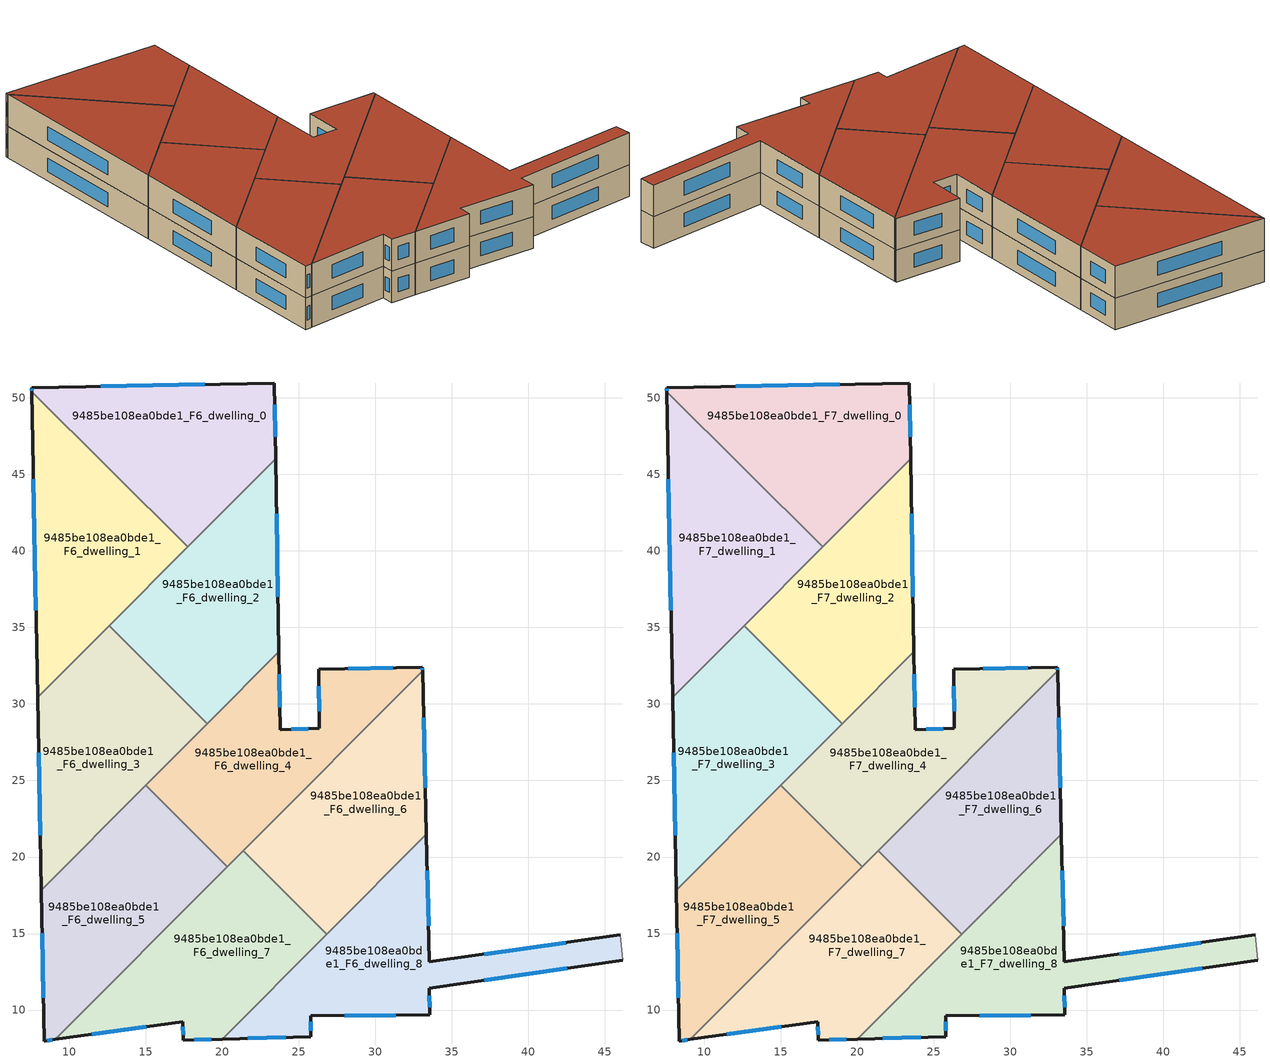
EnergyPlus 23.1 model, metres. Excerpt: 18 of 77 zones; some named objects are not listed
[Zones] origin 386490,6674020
9485be108ea0bde1_F6_dwelling_0
 floor to 9485be108ea0bde1_F5_dwelling_0 (EU_floor_Construction): 23.41,50.97 23.5,46.03 17.74,40.26 7.56,50.4 7.56,50.66 z18
 wall outside (EU_wall_Construction): 23.5,46.03 23.41,50.97 7.56,50.66 7.56,50.4 z18:21
 wall to 9485be108ea0bde1_F6_dwelling_1 (EU_wall_Construction): 7.56,50.4 17.74,40.26 z18:21
 wall to 9485be108ea0bde1_F6_dwelling_2 (EU_wall_Construction): 17.74,40.26 23.5,46.03 z18:21
 window (EU_Window_Construction): 23.47,47.44 23.44,49.56 / 7.56,50.59 7.56,50.48 / 18.88,50.88 12.09,50.75 z18.86:20.14
9485be108ea0bde1_F6_dwelling_1
 floor to 9485be108ea0bde1_F5_dwelling_1 (EU_floor_Construction): 17.74,40.26 7.95,30.42 7.56,50.4 z18
 wall outside (EU_wall_Construction): 7.56,50.4 7.95,30.42 z18:21
 wall to 9485be108ea0bde1_F6_dwelling_3 (EU_wall_Construction): 7.95,30.42 12.62,35.12 z18:21
 wall to 9485be108ea0bde1_F6_dwelling_2 (EU_wall_Construction): 12.63,35.12 17.75,40.26 z18:21
 window (EU_Window_Construction): 7.67,44.69 7.84,36.13 z18.86:20.14
9485be108ea0bde1_F6_dwelling_2
 floor to 9485be108ea0bde1_F5_dwelling_2 (EU_floor_Construction): 23.5,46.03 23.71,33.4 19.05,28.72 12.62,35.12 z18
 wall outside (EU_wall_Construction): 23.71,33.4 23.5,46.03 z18:21
 wall to 9485be108ea0bde1_F6_dwelling_3 (EU_wall_Construction): 12.62,35.12 19.05,28.72 z18:21
 wall to 9485be108ea0bde1_F6_dwelling_4 (EU_wall_Construction): 19.05,28.72 23.71,33.4 z18:21
 window (EU_Window_Construction): 23.65,37.01 23.56,42.42 z18.86:20.14
9485be108ea0bde1_F6_dwelling_3
 floor to 9485be108ea0bde1_F5_dwelling_3 (EU_floor_Construction): 19.05,28.72 8.19,17.82 7.95,30.42 12.62,35.12 z18
 wall outside (EU_wall_Construction): 7.95,30.42 8.19,17.82 z18:21
 wall to 9485be108ea0bde1_F6_dwelling_5 (EU_wall_Construction): 8.19,17.82 15.02,24.67 z18:21
 wall to 9485be108ea0bde1_F6_dwelling_4 (EU_wall_Construction): 15.02,24.67 19.05,28.72 z18:21
 window (EU_Window_Construction): 8.02,26.82 8.12,21.42 z18.86:20.14
9485be108ea0bde1_F6_dwelling_4
 floor to 9485be108ea0bde1_F5_dwelling_4 (EU_floor_Construction): 33.09,32.4 33.09,32.17 20.34,19.37 15.02,24.67 23.71,33.4 23.8,28.32 26.36,28.42 26.31,32.26 z18
 wall outside (EU_wall_Construction): 33.09,32.17 33.09,32.4 26.31,32.26 26.36,28.42 23.8,28.32 23.71,33.4 z18:21
 wall to 9485be108ea0bde1_F6_dwelling_5 (EU_wall_Construction): 15.02,24.67 20.34,19.37 z18:21
 wall to 9485be108ea0bde1_F6_dwelling_6 (EU_wall_Construction): 21.37,20.4 33.09,32.17 z18:21
 wall to 9485be108ea0bde1_F6_dwelling_7 (EU_wall_Construction): 20.34,19.37 21.37,20.4 z18:21
 window (EU_Window_Construction): 31.15,32.36 28.25,32.3 / 33.09,32.23 33.09,32.33 / 23.77,29.77 23.74,31.95 / 25.63,28.39 24.53,28.35 / 26.32,31.16 26.34,29.51 z18.86:20.14
9485be108ea0bde1_F6_dwelling_5
 floor to 9485be108ea0bde1_F5_dwelling_5 (EU_floor_Construction): 20.34,19.37 9.09,8.08 8.38,7.98 8.19,17.82 15.02,24.67 z18
 wall outside (EU_wall_Construction): 8.19,17.82 8.38,7.98 9.09,8.08 z18:21
 wall to 9485be108ea0bde1_F6_dwelling_7 (EU_wall_Construction): 9.09,8.08 20.34,19.37 z18:21
 window (EU_Window_Construction): 8.24,15.01 8.33,10.79 / 8.58,8.01 8.89,8.05 z18.86:20.14
9485be108ea0bde1_F6_dwelling_6
 floor to 9485be108ea0bde1_F5_dwelling_6 (EU_floor_Construction): 33.09,32.17 33.35,21.48 26.84,14.95 21.37,20.4 z18
 wall outside (EU_wall_Construction): 33.35,21.48 33.09,32.17 z18:21
 wall to 9485be108ea0bde1_F6_dwelling_7 (EU_wall_Construction): 21.37,20.4 26.84,14.95 z18:21
 wall to 9485be108ea0bde1_F6_dwelling_8 (EU_wall_Construction): 26.84,14.95 33.35,21.48 z18:21
 window (EU_Window_Construction): 33.28,24.53 33.17,29.11 z18.86:20.14
9485be108ea0bde1_F6_dwelling_7
 floor to 9485be108ea0bde1_F5_dwelling_7 (EU_floor_Construction): 26.84,14.95 20.02,8.1 17.46,8.03 17.44,9.25 9.09,8.08 21.37,20.4 z18
 wall outside (EU_wall_Construction): 9.09,8.08 17.44,9.25 17.46,8.03 20.02,8.1 z18:21
 wall to 9485be108ea0bde1_F6_dwelling_8 (EU_wall_Construction): 20.02,8.1 26.84,14.95 z18:21
 window (EU_Window_Construction): 18.19,8.05 19.29,8.08 / 17.45,8.9 17.45,8.38 / 11.48,8.41 15.06,8.92 z18.86:20.14
9485be108ea0bde1_F6_dwelling_8
 floor to 9485be108ea0bde1_F5_dwelling_8 (EU_floor_Construction): 46.03,14.92 46.18,13.27 33.52,11.41 33.57,9.7 25.8,9.62 25.79,8.27 20.02,8.1 33.35,21.48 33.55,13.14 z18
 wall outside (EU_wall_Construction): 20.02,8.1 25.79,8.27 25.8,9.62 33.57,9.7 33.52,11.41 46.18,13.27 / 46.03,14.92 33.55,13.14 33.35,21.48 z18:21
 wall adiabatic (EU_wall_Construction): 46.18,13.27 46.03,14.92 z18:21
 window (EU_Window_Construction): 37.14,11.94 42.57,12.74 / 33.55,10.19 33.53,10.92 / 28.02,9.64 31.35,9.68 / 25.8,8.65 25.8,9.24 / 21.67,8.15 24.15,8.22 / 33.49,15.52 33.41,19.1 / 42.46,14.41 37.11,13.65 z18.86:20.14
9485be108ea0bde1_F7_dwelling_0
 floor to 9485be108ea0bde1_F6_dwelling_0 (EU_floor_Construction): 23.41,50.97 23.5,46.03 17.74,40.26 7.56,50.4 7.56,50.66 z21
 wall outside (EU_wall_Construction): 23.5,46.03 23.41,50.97 7.56,50.66 7.56,50.4 z21:24
 wall to 9485be108ea0bde1_F7_dwelling_1 (EU_wall_Construction): 7.56,50.4 17.74,40.26 z21:24
 wall to 9485be108ea0bde1_F7_dwelling_2 (EU_wall_Construction): 17.74,40.26 23.5,46.03 z21:24
 window (EU_Window_Construction): 23.47,47.44 23.44,49.56 / 7.56,50.59 7.56,50.48 / 18.88,50.88 12.09,50.75 z21.86:23.14
 roof outside (EU_roof_Construction): 17.74,40.26 23.5,46.03 23.41,50.97 7.56,50.66 7.56,50.4 z24
9485be108ea0bde1_F7_dwelling_1
 floor to 9485be108ea0bde1_F6_dwelling_1 (EU_floor_Construction): 17.74,40.26 7.95,30.42 7.56,50.4 z21
 wall outside (EU_wall_Construction): 7.56,50.4 7.95,30.42 z21:24
 wall to 9485be108ea0bde1_F7_dwelling_3 (EU_wall_Construction): 7.95,30.42 12.62,35.12 z21:24
 wall to 9485be108ea0bde1_F7_dwelling_2 (EU_wall_Construction): 12.63,35.12 17.75,40.26 z21:24
 window (EU_Window_Construction): 7.67,44.69 7.84,36.13 z21.86:23.14
 roof outside (EU_roof_Construction): 7.95,30.42 17.74,40.26 7.56,50.4 z24
9485be108ea0bde1_F7_dwelling_2
 floor to 9485be108ea0bde1_F6_dwelling_2 (EU_floor_Construction): 23.5,46.03 23.71,33.4 19.05,28.72 12.62,35.12 z21
 wall outside (EU_wall_Construction): 23.71,33.4 23.5,46.03 z21:24
 wall to 9485be108ea0bde1_F7_dwelling_3 (EU_wall_Construction): 12.62,35.12 19.05,28.72 z21:24
 wall to 9485be108ea0bde1_F7_dwelling_4 (EU_wall_Construction): 19.05,28.72 23.71,33.4 z21:24
 window (EU_Window_Construction): 23.65,37.01 23.56,42.42 z21.86:23.14
 roof outside (EU_roof_Construction): 19.05,28.72 23.71,33.4 23.5,46.03 12.62,35.12 z24
9485be108ea0bde1_F7_dwelling_3
 floor to 9485be108ea0bde1_F6_dwelling_3 (EU_floor_Construction): 19.05,28.72 8.19,17.82 7.95,30.42 12.62,35.12 z21
 wall outside (EU_wall_Construction): 7.95,30.42 8.19,17.82 z21:24
 wall to 9485be108ea0bde1_F7_dwelling_5 (EU_wall_Construction): 8.19,17.82 15.02,24.67 z21:24
 wall to 9485be108ea0bde1_F7_dwelling_4 (EU_wall_Construction): 15.02,24.67 19.05,28.72 z21:24
 window (EU_Window_Construction): 8.02,26.82 8.12,21.42 z21.86:23.14
 roof outside (EU_roof_Construction): 8.19,17.82 19.05,28.72 12.62,35.12 7.95,30.42 z24
9485be108ea0bde1_F7_dwelling_4
 floor to 9485be108ea0bde1_F6_dwelling_4 (EU_floor_Construction): 33.09,32.4 33.09,32.17 20.34,19.37 15.02,24.67 23.71,33.4 23.8,28.32 26.36,28.42 26.31,32.26 z21
 wall outside (EU_wall_Construction): 33.09,32.17 33.09,32.4 26.31,32.26 26.36,28.42 23.8,28.32 23.71,33.4 z21:24
 wall to 9485be108ea0bde1_F7_dwelling_5 (EU_wall_Construction): 15.02,24.67 20.34,19.37 z21:24
 wall to 9485be108ea0bde1_F7_dwelling_6 (EU_wall_Construction): 21.37,20.4 33.09,32.17 z21:24
 wall to 9485be108ea0bde1_F7_dwelling_7 (EU_wall_Construction): 20.34,19.37 21.37,20.4 z21:24
 window (EU_Window_Construction): 31.15,32.36 28.25,32.3 / 33.09,32.23 33.09,32.33 / 23.77,29.77 23.74,31.95 / 25.63,28.39 24.53,28.35 / 26.32,31.16 26.34,29.51 z21.86:23.14
 roof outside (EU_roof_Construction): 26.36,28.42 23.8,28.32 23.71,33.4 15.02,24.67 20.34,19.37 33.09,32.17 33.09,32.4 26.31,32.26 z24
9485be108ea0bde1_F7_dwelling_5
 floor to 9485be108ea0bde1_F6_dwelling_5 (EU_floor_Construction): 20.34,19.37 9.09,8.08 8.38,7.98 8.19,17.82 15.02,24.67 z21
 wall outside (EU_wall_Construction): 8.19,17.82 8.38,7.98 9.09,8.08 z21:24
 wall to 9485be108ea0bde1_F7_dwelling_7 (EU_wall_Construction): 9.09,8.08 20.34,19.37 z21:24
 window (EU_Window_Construction): 8.24,15.01 8.33,10.79 / 8.58,8.01 8.89,8.05 z21.86:23.14
 roof outside (EU_roof_Construction): 9.09,8.08 20.34,19.37 15.02,24.67 8.19,17.82 8.38,7.98 z24
9485be108ea0bde1_F7_dwelling_6
 floor to 9485be108ea0bde1_F6_dwelling_6 (EU_floor_Construction): 33.09,32.17 33.35,21.48 26.84,14.95 21.37,20.4 z21
 wall outside (EU_wall_Construction): 33.35,21.48 33.09,32.17 z21:24
 wall to 9485be108ea0bde1_F7_dwelling_7 (EU_wall_Construction): 21.37,20.4 26.84,14.95 z21:24
 wall to 9485be108ea0bde1_F7_dwelling_8 (EU_wall_Construction): 26.84,14.95 33.35,21.48 z21:24
 window (EU_Window_Construction): 33.28,24.53 33.17,29.11 z21.86:23.14
 roof outside (EU_roof_Construction): 26.84,14.95 33.35,21.48 33.09,32.17 21.37,20.4 z24
9485be108ea0bde1_F7_dwelling_7
 floor to 9485be108ea0bde1_F6_dwelling_7 (EU_floor_Construction): 26.84,14.95 20.02,8.1 17.46,8.03 17.44,9.25 9.09,8.08 21.37,20.4 z21
 wall outside (EU_wall_Construction): 9.09,8.08 17.44,9.25 17.46,8.03 20.02,8.1 z21:24
 wall to 9485be108ea0bde1_F7_dwelling_8 (EU_wall_Construction): 20.02,8.1 26.84,14.95 z21:24
 window (EU_Window_Construction): 18.19,8.05 19.29,8.08 / 17.45,8.9 17.45,8.38 / 11.48,8.41 15.06,8.92 z21.86:23.14
 roof outside (EU_roof_Construction): 20.02,8.1 26.84,14.95 21.37,20.4 9.09,8.08 17.44,9.25 17.46,8.03 z24
9485be108ea0bde1_F7_dwelling_8
 floor to 9485be108ea0bde1_F6_dwelling_8 (EU_floor_Construction): 46.03,14.92 46.18,13.27 33.52,11.41 33.57,9.7 25.8,9.62 25.79,8.27 20.02,8.1 33.35,21.48 33.55,13.14 z21
 wall outside (EU_wall_Construction): 20.02,8.1 25.79,8.27 25.8,9.62 33.57,9.7 33.52,11.41 46.18,13.27 / 46.03,14.92 33.55,13.14 33.35,21.48 z21:24
 wall adiabatic (EU_wall_Construction): 46.18,13.27 46.03,14.92 z21:24
 window (EU_Window_Construction): 37.14,11.94 42.57,12.74 / 33.55,10.19 33.53,10.92 / 28.02,9.64 31.35,9.68 / 25.8,8.65 25.8,9.24 / 21.67,8.15 24.15,8.22 / 33.49,15.52 33.41,19.1 / 42.46,14.41 37.11,13.65 z21.86:23.14
 roof outside (EU_roof_Construction): 46.18,13.27 46.03,14.92 33.55,13.14 33.35,21.48 20.02,8.1 25.79,8.27 25.8,9.62 33.57,9.7 33.52,11.41 z24
[Building]
EU S2 Campaign: North Axis=0; Terrain=City; Solar Distribution=FullExterior
[Site:Location]
Helsinki-Vantaa.AP: Latitude=60.317; Longitude=24.963; Time Zone=2; Elevation=54.6
[SizingPeriod:WeatherFileDays]
AnnualSizingPeriod: Begin Month=1; Begin Day of Month=1; End Month=12; End Day of Month=31; Day of Week for Start Day=Monday; Use Weather File Daylight Saving Period=No; Use Weather File Rain and Snow Indicators=No
[MATERIAL]
EU_InternalMass_Material: Roughness=MediumRough; Thickness=0.1; Conductivity=1; Density=1800; Specific Heat=900; Thermal Absorptance=0.9; Solar Absorptance=0.7; Visible Absorptance=0.7
[MATERIAL:NOMASS] Roughness=MediumRough; Thermal Absorptance=0.9; Solar Absorptance=0.7; Visible Absorptance=0.7
Name | Thermal Resistance
EU_wall_NoMass | 1.10183
EU_roof_NoMass; EU_floor_NoMass | 1.70606
[WINDOWMATERIAL:SIMPLEGLAZINGSYSTEM]
EU_Window_SimpleGlazing: UFactor=3.11035; Solar Heat Gain Coefficient=0.8; Visible Transmittance=0.8
[CONSTRUCTION]
EU_wall_Construction: EU_wall_NoMass
EU_roof_Construction: EU_roof_NoMass
EU_floor_Construction: EU_floor_NoMass
EU_Window_Construction: EU_Window_SimpleGlazing
EU_InternalMass_Construction: EU_InternalMass_Material
[ZONE] Type=1; Multiplier=1; Ceiling Height=autocalculate; Floor Area=autocalculate; Part of Total Floor Area=Yes
Name | Volume
9485be108ea0bde1_F6_dwelling_0; 9485be108ea0bde1_F7_dwelling_0 | 299.306
9485be108ea0bde1_F6_dwelling_1; 9485be108ea0bde1_F7_dwelling_1 | 299.295
9485be108ea0bde1_F6_dwelling_2; 9485be108ea0bde1_F7_dwelling_2 | 299.332
9485be108ea0bde1_F6_dwelling_3; 9485be108ea0bde1_F7_dwelling_3 | 299.304
9485be108ea0bde1_F6_dwelling_4; 9485be108ea0bde1_F7_dwelling_4 | 299.342
9485be108ea0bde1_F6_dwelling_5; 9485be108ea0bde1_F7_dwelling_5 | 299.324
9485be108ea0bde1_F6_dwelling_6; 9485be108ea0bde1_F7_dwelling_6 | 299.272
9485be108ea0bde1_F6_dwelling_7; 9485be108ea0bde1_F7_dwelling_7 | 299.314
9485be108ea0bde1_F6_dwelling_8; 9485be108ea0bde1_F7_dwelling_8 | 299.301
[INTERNALMASS] Construction=EU_InternalMass_Construction
Name | Zone or ZoneList | Surface Area
9485be108ea0bde1_F6_dwelling_0_EU_InternalMass | 9485be108ea0bde1_F6_dwelling_0 | 99.7649
9485be108ea0bde1_F6_dwelling_1_EU_InternalMass | 9485be108ea0bde1_F6_dwelling_1 | 99.7628
9485be108ea0bde1_F6_dwelling_2_EU_InternalMass | 9485be108ea0bde1_F6_dwelling_2 | 99.7778
9485be108ea0bde1_F6_dwelling_3_EU_InternalMass | 9485be108ea0bde1_F6_dwelling_3 | 99.7709
9485be108ea0bde1_F6_dwelling_4_EU_InternalMass | 9485be108ea0bde1_F6_dwelling_4 | 99.782
9485be108ea0bde1_F6_dwelling_5_EU_InternalMass | 9485be108ea0bde1_F6_dwelling_5 | 99.7736
9485be108ea0bde1_F6_dwelling_6_EU_InternalMass | 9485be108ea0bde1_F6_dwelling_6 | 99.758
9485be108ea0bde1_F6_dwelling_7_EU_InternalMass | 9485be108ea0bde1_F6_dwelling_7 | 99.7727
9485be108ea0bde1_F6_dwelling_8_EU_InternalMass | 9485be108ea0bde1_F6_dwelling_8 | 99.7669
9485be108ea0bde1_F7_dwelling_0_EU_InternalMass | 9485be108ea0bde1_F7_dwelling_0 | 99.7649
9485be108ea0bde1_F7_dwelling_1_EU_InternalMass | 9485be108ea0bde1_F7_dwelling_1 | 99.7628
9485be108ea0bde1_F7_dwelling_2_EU_InternalMass | 9485be108ea0bde1_F7_dwelling_2 | 99.7778
9485be108ea0bde1_F7_dwelling_3_EU_InternalMass | 9485be108ea0bde1_F7_dwelling_3 | 99.7709
9485be108ea0bde1_F7_dwelling_4_EU_InternalMass | 9485be108ea0bde1_F7_dwelling_4 | 99.782
9485be108ea0bde1_F7_dwelling_5_EU_InternalMass | 9485be108ea0bde1_F7_dwelling_5 | 99.7736
9485be108ea0bde1_F7_dwelling_6_EU_InternalMass | 9485be108ea0bde1_F7_dwelling_6 | 99.758
9485be108ea0bde1_F7_dwelling_7_EU_InternalMass | 9485be108ea0bde1_F7_dwelling_7 | 99.7727
9485be108ea0bde1_F7_dwelling_8_EU_InternalMass | 9485be108ea0bde1_F7_dwelling_8 | 99.7669
[OTHEREQUIPMENT] Fuel Type=Electricity; Design Level Calculation Method=Watts/Area; Power per Zone Floor Area=1; Fraction Latent=0; Fraction Radiant=0; Fraction Lost=0; Carbon Dioxide Generation Rate=0; EndUse Subcategory=EU_Step8_InternalGains
Name | Zone or ZoneList or Space or SpaceList | Schedule
EU_Step8_InternalGain_9485be108ea0bde1_F6_dwelling_0_f000 | 9485be108ea0bde1_F6_dwelling_0 | EU_Step8_GainSchedule_9485be108ea0bde1_F6_dwelling_0_f000
EU_Step8_InternalGain_9485be108ea0bde1_F6_dwelling_1_f000 | 9485be108ea0bde1_F6_dwelling_1 | EU_Step8_GainSchedule_9485be108ea0bde1_F6_dwelling_1_f000
EU_Step8_InternalGain_9485be108ea0bde1_F6_dwelling_2_f000 | 9485be108ea0bde1_F6_dwelling_2 | EU_Step8_GainSchedule_9485be108ea0bde1_F6_dwelling_2_f000
EU_Step8_InternalGain_9485be108ea0bde1_F6_dwelling_3_f000 | 9485be108ea0bde1_F6_dwelling_3 | EU_Step8_GainSchedule_9485be108ea0bde1_F6_dwelling_3_f000
EU_Step8_InternalGain_9485be108ea0bde1_F6_dwelling_4_f000 | 9485be108ea0bde1_F6_dwelling_4 | EU_Step8_GainSchedule_9485be108ea0bde1_F6_dwelling_4_f000
EU_Step8_InternalGain_9485be108ea0bde1_F6_dwelling_5_f000 | 9485be108ea0bde1_F6_dwelling_5 | EU_Step8_GainSchedule_9485be108ea0bde1_F6_dwelling_5_f000
EU_Step8_InternalGain_9485be108ea0bde1_F6_dwelling_6_f000 | 9485be108ea0bde1_F6_dwelling_6 | EU_Step8_GainSchedule_9485be108ea0bde1_F6_dwelling_6_f000
EU_Step8_InternalGain_9485be108ea0bde1_F6_dwelling_7_f000 | 9485be108ea0bde1_F6_dwelling_7 | EU_Step8_GainSchedule_9485be108ea0bde1_F6_dwelling_7_f000
EU_Step8_InternalGain_9485be108ea0bde1_F6_dwelling_8_f000 | 9485be108ea0bde1_F6_dwelling_8 | EU_Step8_GainSchedule_9485be108ea0bde1_F6_dwelling_8_f000
EU_Step8_InternalGain_9485be108ea0bde1_F7_dwelling_0_f000 | 9485be108ea0bde1_F7_dwelling_0 | EU_Step8_GainSchedule_9485be108ea0bde1_F7_dwelling_0_f000
EU_Step8_InternalGain_9485be108ea0bde1_F7_dwelling_1_f000 | 9485be108ea0bde1_F7_dwelling_1 | EU_Step8_GainSchedule_9485be108ea0bde1_F7_dwelling_1_f000
EU_Step8_InternalGain_9485be108ea0bde1_F7_dwelling_2_f000 | 9485be108ea0bde1_F7_dwelling_2 | EU_Step8_GainSchedule_9485be108ea0bde1_F7_dwelling_2_f000
EU_Step8_InternalGain_9485be108ea0bde1_F7_dwelling_3_f000 | 9485be108ea0bde1_F7_dwelling_3 | EU_Step8_GainSchedule_9485be108ea0bde1_F7_dwelling_3_f000
EU_Step8_InternalGain_9485be108ea0bde1_F7_dwelling_4_f000 | 9485be108ea0bde1_F7_dwelling_4 | EU_Step8_GainSchedule_9485be108ea0bde1_F7_dwelling_4_f000
EU_Step8_InternalGain_9485be108ea0bde1_F7_dwelling_5_f000 | 9485be108ea0bde1_F7_dwelling_5 | EU_Step8_GainSchedule_9485be108ea0bde1_F7_dwelling_5_f000
EU_Step8_InternalGain_9485be108ea0bde1_F7_dwelling_6_f000 | 9485be108ea0bde1_F7_dwelling_6 | EU_Step8_GainSchedule_9485be108ea0bde1_F7_dwelling_6_f000
EU_Step8_InternalGain_9485be108ea0bde1_F7_dwelling_7_f000 | 9485be108ea0bde1_F7_dwelling_7 | EU_Step8_GainSchedule_9485be108ea0bde1_F7_dwelling_7_f000
EU_Step8_InternalGain_9485be108ea0bde1_F7_dwelling_8_f000 | 9485be108ea0bde1_F7_dwelling_8 | EU_Step8_GainSchedule_9485be108ea0bde1_F7_dwelling_8_f000
[ZONEVENTILATION:DESIGNFLOWRATE] Schedule=EU_AlwaysOn; Design Flow Rate Calculation Method=AirChanges/Hour; Air Changes per Hour=0.756316; Ventilation Type=Natural; Fan Pressure Rise=0; Fan Total Efficiency=1; Constant Term Coefficient=1; Temperature Term Coefficient=0; Velocity Term Coefficient=0; Velocity Squared Term Coefficient=0; Minimum Indoor Temperature=-100; Maximum Indoor Temperature=100; Delta Temperature=-100; Minimum Outdoor Temperature=-100; Maximum Outdoor Temperature=100; Maximum Wind Speed=40
Name | Zone or ZoneList or Space or SpaceList
EU_ConstantAir_9485be108ea0bde1_F6_dwelling_0 | 9485be108ea0bde1_F6_dwelling_0
EU_ConstantAir_9485be108ea0bde1_F6_dwelling_1 | 9485be108ea0bde1_F6_dwelling_1
EU_ConstantAir_9485be108ea0bde1_F6_dwelling_2 | 9485be108ea0bde1_F6_dwelling_2
EU_ConstantAir_9485be108ea0bde1_F6_dwelling_3 | 9485be108ea0bde1_F6_dwelling_3
EU_ConstantAir_9485be108ea0bde1_F6_dwelling_4 | 9485be108ea0bde1_F6_dwelling_4
EU_ConstantAir_9485be108ea0bde1_F6_dwelling_5 | 9485be108ea0bde1_F6_dwelling_5
EU_ConstantAir_9485be108ea0bde1_F6_dwelling_6 | 9485be108ea0bde1_F6_dwelling_6
EU_ConstantAir_9485be108ea0bde1_F6_dwelling_7 | 9485be108ea0bde1_F6_dwelling_7
EU_ConstantAir_9485be108ea0bde1_F6_dwelling_8 | 9485be108ea0bde1_F6_dwelling_8
EU_ConstantAir_9485be108ea0bde1_F7_dwelling_0 | 9485be108ea0bde1_F7_dwelling_0
EU_ConstantAir_9485be108ea0bde1_F7_dwelling_1 | 9485be108ea0bde1_F7_dwelling_1
EU_ConstantAir_9485be108ea0bde1_F7_dwelling_2 | 9485be108ea0bde1_F7_dwelling_2
EU_ConstantAir_9485be108ea0bde1_F7_dwelling_3 | 9485be108ea0bde1_F7_dwelling_3
EU_ConstantAir_9485be108ea0bde1_F7_dwelling_4 | 9485be108ea0bde1_F7_dwelling_4
EU_ConstantAir_9485be108ea0bde1_F7_dwelling_5 | 9485be108ea0bde1_F7_dwelling_5
EU_ConstantAir_9485be108ea0bde1_F7_dwelling_6 | 9485be108ea0bde1_F7_dwelling_6
EU_ConstantAir_9485be108ea0bde1_F7_dwelling_7 | 9485be108ea0bde1_F7_dwelling_7
EU_ConstantAir_9485be108ea0bde1_F7_dwelling_8 | 9485be108ea0bde1_F7_dwelling_8
[HVACTEMPLATE:ZONE:IDEALLOADSAIRSYSTEM] System Availability Schedule=EU_AlwaysOn; Maximum Heating Supply Air Temperature=50; Minimum Cooling Supply Air Temperature=13; Maximum Heating Supply Air Humidity Ratio=0.0156; Minimum Cooling Supply Air Humidity Ratio=0.0077; Heating Limit=NoLimit; Cooling Limit=NoLimit; Heating Availability Schedule=EU_AlwaysOn; Cooling Availability Schedule=EU_CoolingOff; Dehumidification Control Type=ConstantSensibleHeatRatio; Cooling Sensible Heat Ratio=0.7; Dehumidification Setpoint=60; Humidification Control Type=None; Humidification Setpoint=30; Outdoor Air Method=None; Outdoor Air Flow Rate per Person=0.00944; Outdoor Air Flow Rate per Zone Floor Area=0; Outdoor Air Flow Rate per Zone=0; Demand Controlled Ventilation Type=None; Outdoor Air Economizer Type=NoEconomizer; Heat Recovery Type=None; Sensible Heat Recovery Effectiveness=0.7; Latent Heat Recovery Effectiveness=0.65
Name | Template Thermostat
9485be108ea0bde1_F6_dwelling_0 | EU_HeatOnly_9485be108ea0bde1_F6_dwelling_0
9485be108ea0bde1_F6_dwelling_1 | EU_HeatOnly_9485be108ea0bde1_F6_dwelling_1
9485be108ea0bde1_F6_dwelling_2 | EU_HeatOnly_9485be108ea0bde1_F6_dwelling_2
9485be108ea0bde1_F6_dwelling_3 | EU_HeatOnly_9485be108ea0bde1_F6_dwelling_3
9485be108ea0bde1_F6_dwelling_4 | EU_HeatOnly_9485be108ea0bde1_F6_dwelling_4
9485be108ea0bde1_F6_dwelling_5 | EU_HeatOnly_9485be108ea0bde1_F6_dwelling_5
9485be108ea0bde1_F6_dwelling_6 | EU_HeatOnly_9485be108ea0bde1_F6_dwelling_6
9485be108ea0bde1_F6_dwelling_7 | EU_HeatOnly_9485be108ea0bde1_F6_dwelling_7
9485be108ea0bde1_F6_dwelling_8 | EU_HeatOnly_9485be108ea0bde1_F6_dwelling_8
9485be108ea0bde1_F7_dwelling_0 | EU_HeatOnly_9485be108ea0bde1_F7_dwelling_0
9485be108ea0bde1_F7_dwelling_1 | EU_HeatOnly_9485be108ea0bde1_F7_dwelling_1
9485be108ea0bde1_F7_dwelling_2 | EU_HeatOnly_9485be108ea0bde1_F7_dwelling_2
9485be108ea0bde1_F7_dwelling_3 | EU_HeatOnly_9485be108ea0bde1_F7_dwelling_3
9485be108ea0bde1_F7_dwelling_4 | EU_HeatOnly_9485be108ea0bde1_F7_dwelling_4
9485be108ea0bde1_F7_dwelling_5 | EU_HeatOnly_9485be108ea0bde1_F7_dwelling_5
9485be108ea0bde1_F7_dwelling_6 | EU_HeatOnly_9485be108ea0bde1_F7_dwelling_6
9485be108ea0bde1_F7_dwelling_7 | EU_HeatOnly_9485be108ea0bde1_F7_dwelling_7
9485be108ea0bde1_F7_dwelling_8 | EU_HeatOnly_9485be108ea0bde1_F7_dwelling_8
[SIZING:ZONE] Zone Cooling Design Supply Air Temperature Input Method=SupplyAirTemperature; Zone Cooling Design Supply Air Temperature=13; Zone Heating Design Supply Air Temperature Input Method=SupplyAirTemperature; Zone Heating Design Supply Air Temperature=50; Zone Cooling Design Supply Air Humidity Ratio=0.008; Zone Heating Design Supply Air Humidity Ratio=0.008; Cooling Design Air Flow Method=DesignDay; Cooling Design Air Flow Rate=0; Cooling Minimum Air Flow per Zone Floor Area=0.000762; Cooling Minimum Air Flow=0; Cooling Minimum Air Flow Fraction=0.2; Heating Design Air Flow Method=DesignDay; Heating Design Air Flow Rate=0; Heating Maximum Air Flow per Zone Floor Area=0.002032; Heating Maximum Air Flow=0.141576; Heating Maximum Air Flow Fraction=0.3; Account for Dedicated Outdoor Air System=No; Dedicated Outdoor Air System Control Strategy=NeutralSupplyAir; Dedicated Outdoor Air Low Setpoint Temperature for Design=autosize; Dedicated Outdoor Air High Setpoint Temperature for Design=autosize; Zone Load Sizing Method=Sensible Load Only No Latent Load; Zone Latent Cooling Design Supply Air Humidity Ratio Input Method=HumidityRatioDifference; Zone Cooling Design Supply Air Humidity Ratio Difference=0.005; Zone Latent Heating Design Supply Air Humidity Ratio Input Method=HumidityRatioDifference; Zone Humidification Design Supply Air Humidity Ratio Difference=0.005
9485be108ea0bde1_F6_dwelling_0; 9485be108ea0bde1_F6_dwelling_1; 9485be108ea0bde1_F6_dwelling_2; 9485be108ea0bde1_F6_dwelling_3; 9485be108ea0bde1_F6_dwelling_4; 9485be108ea0bde1_F6_dwelling_5; 9485be108ea0bde1_F6_dwelling_6; 9485be108ea0bde1_F6_dwelling_7; 9485be108ea0bde1_F6_dwelling_8; 9485be108ea0bde1_F7_dwelling_0; 9485be108ea0bde1_F7_dwelling_1; 9485be108ea0bde1_F7_dwelling_2; 9485be108ea0bde1_F7_dwelling_3; 9485be108ea0bde1_F7_dwelling_4; 9485be108ea0bde1_F7_dwelling_5; 9485be108ea0bde1_F7_dwelling_6; 9485be108ea0bde1_F7_dwelling_7; 9485be108ea0bde1_F7_dwelling_8
[SCHEDULE:CONSTANT]
Name | Hourly Value
EU_AlwaysOn | 1
EU_CoolingOff | 0
[SCHEDULE:FILE] Column Number=1; Rows to Skip at Top=0; Number of Hours of Data=8760; Column Separator=Comma; Interpolate to Timestep=No; Minutes per Item=60; Adjust Schedule for Daylight Savings=Yes
Name | File
EU_Step8_GainSchedule_9485be108ea0bde1_F6_dwelling_0_f000 | ../../schedules/9485be108ea0bde1/9485be108ea0bde1_F6_dwelling_0_f000_gain.csv
EU_Step8_GainSchedule_9485be108ea0bde1_F6_dwelling_1_f000 | ../../schedules/9485be108ea0bde1/9485be108ea0bde1_F6_dwelling_1_f000_gain.csv
EU_Step8_GainSchedule_9485be108ea0bde1_F6_dwelling_2_f000 | ../../schedules/9485be108ea0bde1/9485be108ea0bde1_F6_dwelling_2_f000_gain.csv
EU_Step8_GainSchedule_9485be108ea0bde1_F6_dwelling_3_f000 | ../../schedules/9485be108ea0bde1/9485be108ea0bde1_F6_dwelling_3_f000_gain.csv
EU_Step8_GainSchedule_9485be108ea0bde1_F6_dwelling_4_f000 | ../../schedules/9485be108ea0bde1/9485be108ea0bde1_F6_dwelling_4_f000_gain.csv
EU_Step8_GainSchedule_9485be108ea0bde1_F6_dwelling_5_f000 | ../../schedules/9485be108ea0bde1/9485be108ea0bde1_F6_dwelling_5_f000_gain.csv
EU_Step8_GainSchedule_9485be108ea0bde1_F6_dwelling_6_f000 | ../../schedules/9485be108ea0bde1/9485be108ea0bde1_F6_dwelling_6_f000_gain.csv
EU_Step8_GainSchedule_9485be108ea0bde1_F6_dwelling_7_f000 | ../../schedules/9485be108ea0bde1/9485be108ea0bde1_F6_dwelling_7_f000_gain.csv
EU_Step8_GainSchedule_9485be108ea0bde1_F6_dwelling_8_f000 | ../../schedules/9485be108ea0bde1/9485be108ea0bde1_F6_dwelling_8_f000_gain.csv
EU_Step8_GainSchedule_9485be108ea0bde1_F7_dwelling_0_f000 | ../../schedules/9485be108ea0bde1/9485be108ea0bde1_F7_dwelling_0_f000_gain.csv
EU_Step8_GainSchedule_9485be108ea0bde1_F7_dwelling_1_f000 | ../../schedules/9485be108ea0bde1/9485be108ea0bde1_F7_dwelling_1_f000_gain.csv
EU_Step8_GainSchedule_9485be108ea0bde1_F7_dwelling_2_f000 | ../../schedules/9485be108ea0bde1/9485be108ea0bde1_F7_dwelling_2_f000_gain.csv
EU_Step8_GainSchedule_9485be108ea0bde1_F7_dwelling_3_f000 | ../../schedules/9485be108ea0bde1/9485be108ea0bde1_F7_dwelling_3_f000_gain.csv
EU_Step8_GainSchedule_9485be108ea0bde1_F7_dwelling_4_f000 | ../../schedules/9485be108ea0bde1/9485be108ea0bde1_F7_dwelling_4_f000_gain.csv
EU_Step8_GainSchedule_9485be108ea0bde1_F7_dwelling_5_f000 | ../../schedules/9485be108ea0bde1/9485be108ea0bde1_F7_dwelling_5_f000_gain.csv
EU_Step8_GainSchedule_9485be108ea0bde1_F7_dwelling_6_f000 | ../../schedules/9485be108ea0bde1/9485be108ea0bde1_F7_dwelling_6_f000_gain.csv
EU_Step8_GainSchedule_9485be108ea0bde1_F7_dwelling_7_f000 | ../../schedules/9485be108ea0bde1/9485be108ea0bde1_F7_dwelling_7_f000_gain.csv
EU_Step8_GainSchedule_9485be108ea0bde1_F7_dwelling_8_f000 | ../../schedules/9485be108ea0bde1/9485be108ea0bde1_F7_dwelling_8_f000_gain.csv
